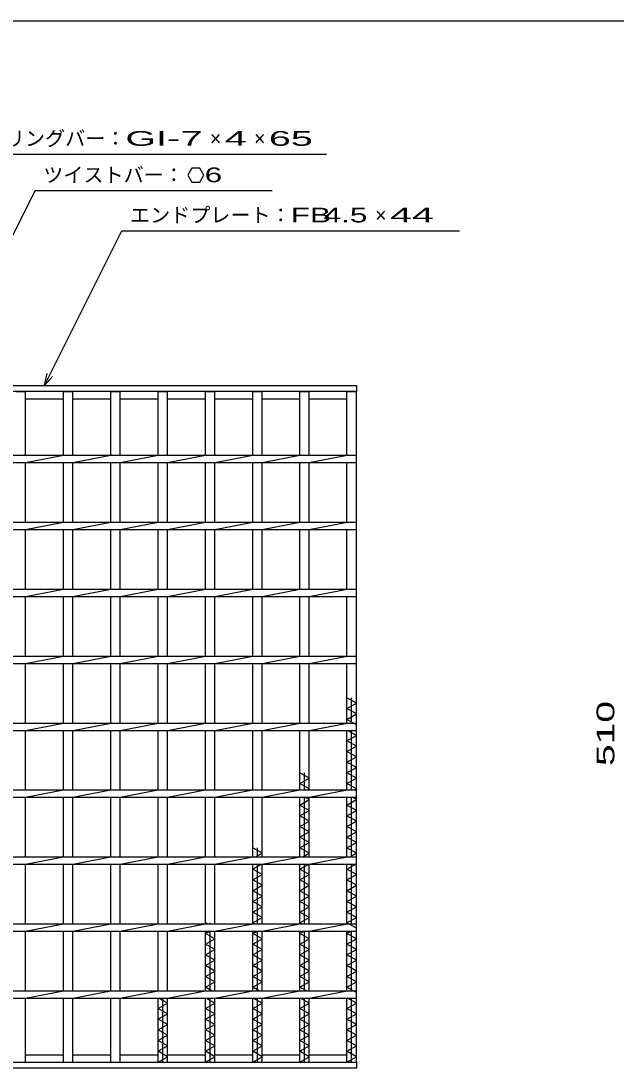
# Model space of a CAD drawing. Units: millimetres, scale not verified. Extents: x -1092 to 1039, y -770 to 632.
# Drawn here: x -566 to -121, y -150 to 632 of the extents above; entities that cross this region are included whole.
import ezdxf
from ezdxf.enums import TextEntityAlignment as Align

# ---------------------------------------------------------------- set-up
doc = ezdxf.new("R2010")
doc.units = ezdxf.units.MM
doc.header["$LTSCALE"] = 6
for name, color, linetype, lineweight in [('0_2', 150, 'Continuous', 25), ('16', 3, 'Continuous', 25), ('22', 4, 'Continuous', 25)]:
    doc.layers.add(name, color=color, linetype=linetype, lineweight=lineweight)
doc.styles.add('ベクトル', font='')
doc.styles.get('ベクトル').set_extended_font_data('ベクトル')

msp = doc.modelspace()

# ---------------------------------------------------------------- linework, layer by layer
at = {"layer": '0_2'}
msp.add_line((-1037.4, 632.1), (1038.6, 632.1), dxfattribs=at)
at = {"layer": '16'}
for p, q in [((-816.149, 359.886), (-315.148, 359.886)), ((-315.148, 359.886), (-315.148, 355.386)), ((-315.148, 355.386), (-816.149, 355.386)), ((-569.049, 355.386), (-562.049, 355.386)), ((-562.049, 307.636), (-562.049, 355.386)), ((-533.748, 307.636), (-533.748, 355.386)), ((-533.748, 355.386), (-526.748, 355.386)), ((-526.748, 307.636), (-526.748, 355.386)), ((-498.448, 307.636), (-498.448, 355.386)), ((-498.448, 355.386), (-491.448, 355.386)), ((-491.448, 307.636), (-491.448, 355.386)), ((-463.149, 307.636), (-463.149, 355.386)), ((-463.149, 355.386), (-456.149, 355.386)), ((-456.149, 307.636), (-456.149, 355.386)), ((-427.849, 307.636), (-427.849, 355.386)), ((-427.849, 355.386), (-420.849, 355.386)), ((-420.849, 307.636), (-420.849, 355.386)), ((-392.549, 307.636), (-392.549, 355.386)), ((-392.549, 355.386), (-385.549, 355.386)), ((-385.549, 307.636), (-385.549, 355.386)), ((-357.248, 307.636), (-357.248, 355.386)), ((-357.248, 355.386), (-350.248, 355.386)), ((-350.248, 307.636), (-350.248, 355.386)), ((-322.148, 307.636), (-322.148, 355.386)), ((-322.148, 355.386), (-315.148, 355.386)), ((-315.148, -145.614), (-315.148, 355.386)), ((-562.049, 349.886), (-533.749, 349.886)), ((-526.748, 349.886), (-498.448, 349.886)), ((-491.448, 349.886), (-463.148, 349.886)), ((-456.149, 349.886), (-427.849, 349.886)), ((-420.849, 349.886), (-392.549, 349.886)), ((-385.549, 349.886), (-357.249, 349.886)), ((-350.248, 349.886), (-322.148, 349.886)), ((-816.149, 307.636), (-315.148, 307.636)), ((-562.049, 302.136), (-533.748, 307.636)), ((-526.748, 302.136), (-498.448, 307.636)), ((-491.448, 302.136), (-463.149, 307.636)), ((-456.149, 302.136), (-427.849, 307.636)), ((-420.849, 302.136), (-392.549, 307.636)), ((-385.549, 302.136), (-357.248, 307.636)), ((-350.248, 302.136), (-321.948, 307.636)), ((-315.148, 302.136), (-315.148, 307.636)), ((-816.149, 302.136), (-315.148, 302.136)), ((-562.049, 257.636), (-562.049, 302.136)), ((-533.748, 257.636), (-533.748, 302.136)), ((-526.748, 257.636), (-526.748, 302.136)), ((-498.448, 257.636), (-498.448, 302.136)), ((-491.448, 257.636), (-491.448, 302.136)), ((-463.149, 257.636), (-463.149, 302.136)), ((-456.149, 257.636), (-456.149, 302.136)), ((-427.849, 257.636), (-427.849, 302.136)), ((-420.849, 257.636), (-420.849, 302.136)), ((-392.549, 257.636), (-392.549, 302.136)), ((-385.549, 257.636), (-385.549, 302.136)), ((-357.248, 257.636), (-357.248, 302.136)), ((-350.248, 257.636), (-350.248, 302.136)), ((-322.148, 257.636), (-322.148, 302.136)), ((-816.149, 257.636), (-315.148, 257.636)), ((-816.149, 252.136), (-315.148, 252.136)), ((-562.049, 252.136), (-533.748, 257.636)), ((-562.049, 207.636), (-562.049, 252.136)), ((-533.748, 207.636), (-533.748, 252.136)), ((-526.748, 252.136), (-498.448, 257.636)), ((-526.748, 207.636), (-526.748, 252.136)), ((-498.448, 207.636), (-498.448, 252.136)), ((-491.448, 252.136), (-463.149, 257.636)), ((-491.448, 207.636), (-491.448, 252.136)), ((-463.149, 207.636), (-463.149, 252.136)), ((-456.149, 252.136), (-427.849, 257.636)), ((-456.149, 207.636), (-456.149, 252.136)), ((-427.849, 207.636), (-427.849, 252.136)), ((-420.849, 252.136), (-392.549, 257.636)), ((-420.849, 207.636), (-420.849, 252.136)), ((-392.549, 207.636), (-392.549, 252.136)), ((-385.549, 252.136), (-357.248, 257.636)), ((-385.549, 207.636), (-385.549, 252.136)), ((-357.248, 207.636), (-357.248, 252.136)), ((-350.248, 252.136), (-321.948, 257.636)), ((-350.248, 207.636), (-350.248, 252.136)), ((-322.148, 207.636), (-322.148, 252.136)), ((-315.148, 252.136), (-315.148, 257.636)), ((-816.149, 207.636), (-315.148, 207.636)), ((-562.049, 202.136), (-533.748, 207.636)), ((-526.748, 202.136), (-498.448, 207.636)), ((-491.448, 202.136), (-463.149, 207.636)), ((-456.149, 202.136), (-427.849, 207.636)), ((-420.849, 202.136), (-392.549, 207.636)), ((-385.549, 202.136), (-357.248, 207.636)), ((-350.248, 202.136), (-321.948, 207.636)), ((-315.148, 202.136), (-315.148, 207.636)), ((-816.149, 202.136), (-315.148, 202.136)), ((-562.049, 157.636), (-562.049, 202.136)), ((-533.748, 157.636), (-533.748, 202.136)), ((-526.748, 157.636), (-526.748, 202.136)), ((-498.448, 157.636), (-498.448, 202.136)), ((-491.448, 157.636), (-491.448, 202.136)), ((-463.149, 157.636), (-463.149, 202.136)), ((-456.149, 157.636), (-456.149, 202.136)), ((-427.849, 157.636), (-427.849, 202.136)), ((-420.849, 157.636), (-420.849, 202.136)), ((-392.549, 157.636), (-392.549, 202.136)), ((-385.549, 157.636), (-385.549, 202.136)), ((-357.248, 157.636), (-357.248, 202.136)), ((-350.248, 157.636), (-350.248, 202.136)), ((-322.148, 157.636), (-322.148, 202.136)), ((-816.149, 157.636), (-315.148, 157.636)), ((-562.049, 152.136), (-533.748, 157.636)), ((-526.748, 152.136), (-498.448, 157.636)), ((-491.448, 152.136), (-463.149, 157.636)), ((-456.149, 152.136), (-427.849, 157.636)), ((-420.849, 152.136), (-392.549, 157.636)), ((-385.549, 152.136), (-357.248, 157.636)), ((-350.248, 152.136), (-321.948, 157.636)), ((-315.148, 152.136), (-315.148, 157.636)), ((-816.149, 152.136), (-315.148, 152.136)), ((-562.049, 107.636), (-562.049, 152.136)), ((-533.748, 107.636), (-533.748, 152.136)), ((-526.748, 107.636), (-526.748, 152.136)), ((-498.448, 107.636), (-498.448, 152.136)), ((-491.448, 107.636), (-491.448, 152.136)), ((-463.149, 107.636), (-463.149, 152.136)), ((-456.149, 107.636), (-456.149, 152.136)), ((-427.849, 107.636), (-427.849, 152.136)), ((-420.849, 107.636), (-420.849, 152.136)), ((-392.549, 107.636), (-392.549, 152.136)), ((-385.549, 107.636), (-385.549, 152.136)), ((-357.248, 107.636), (-357.248, 152.136)), ((-350.248, 107.636), (-350.248, 152.136)), ((-322.148, 107.636), (-322.148, 152.136)), ((-315.148, 122.386), (-322.148, 126.386)), ((-318.648, 107.636), (-318.648, 126.386)), ((-322.148, 118.386), (-315.148, 122.386)), ((-315.148, 114.386), (-322.148, 118.386)), ((-322.148, 110.386), (-315.148, 114.386)), ((-315.148, 106.386), (-322.148, 110.386)), ((-816.149, 107.636), (-315.148, 107.636)), ((-816.149, 102.136), (-315.148, 102.136)), ((-562.049, 102.136), (-533.748, 107.636)), ((-562.049, 57.636), (-562.049, 102.136)), ((-533.748, 57.636), (-533.748, 102.136)), ((-526.748, 102.136), (-498.448, 107.636)), ((-526.748, 57.636), (-526.748, 102.136)), ((-498.448, 57.636), (-498.448, 102.136)), ((-491.448, 102.136), (-463.149, 107.636)), ((-491.448, 57.636), (-491.448, 102.136)), ((-463.149, 57.636), (-463.149, 102.136)), ((-456.149, 102.136), (-427.849, 107.636)), ((-456.149, 57.636), (-456.149, 102.136)), ((-427.849, 57.636), (-427.849, 102.136)), ((-420.849, 102.136), (-392.549, 107.636)), ((-420.849, 57.636), (-420.849, 102.136)), ((-392.549, 57.636), (-392.549, 102.136)), ((-385.549, 102.136), (-357.248, 107.636)), ((-385.549, 57.636), (-385.549, 102.136)), ((-357.248, 57.636), (-357.248, 102.136)), ((-350.248, 102.136), (-321.948, 107.636)), ((-350.248, 57.636), (-350.248, 102.136)), ((-322.148, 57.636), (-322.148, 102.136)), ((-315.148, 98.386), (-321.711, 102.136)), ((-318.648, 57.636), (-318.648, 102.136)), ((-315.148, 102.136), (-315.148, 107.636)), ((-322.148, 94.386), (-315.148, 98.386)), ((-315.148, 90.386), (-322.148, 94.386)), ((-322.148, 86.386), (-315.148, 90.386)), ((-315.148, 82.386), (-322.148, 86.386)), ((-322.148, 78.386), (-315.148, 82.386)), ((-315.148, 74.386), (-322.148, 78.386)), ((-322.148, 70.386), (-315.148, 74.386)), ((-350.248, 66.386), (-357.248, 70.386)), ((-357.248, 62.386), (-350.248, 66.386)), ((-353.748, 57.636), (-353.748, 70.386)), ((-315.148, 66.386), (-322.148, 70.386)), ((-322.148, 62.386), (-315.148, 66.386)), ((-816.149, 57.636), (-315.148, 57.636)), ((-562.049, 52.136), (-533.748, 57.636)), ((-526.748, 52.136), (-498.448, 57.636)), ((-491.448, 52.136), (-463.149, 57.636)), ((-456.149, 52.136), (-427.849, 57.636)), ((-420.849, 52.136), (-392.549, 57.636)), ((-385.549, 52.136), (-357.248, 57.636)), ((-350.248, 58.386), (-357.248, 62.386)), ((-351.561, 57.636), (-350.248, 58.386)), ((-350.248, 52.136), (-321.948, 57.636)), ((-315.148, 58.386), (-322.148, 62.386)), ((-316.461, 57.636), (-315.148, 58.386)), ((-315.148, 52.136), (-315.148, 57.636)), ((-816.149, 52.136), (-315.148, 52.136)), ((-562.049, 7.636), (-562.049, 52.136)), ((-533.748, 7.636), (-533.748, 52.136)), ((-526.748, 7.636), (-526.748, 52.136)), ((-498.448, 7.636), (-498.448, 52.136)), ((-491.448, 7.636), (-491.448, 52.136)), ((-463.149, 7.636), (-463.149, 52.136)), ((-456.149, 7.636), (-456.149, 52.136)), ((-427.849, 7.636), (-427.849, 52.136)), ((-420.849, 7.636), (-420.849, 52.136)), ((-392.549, 7.636), (-392.549, 52.136)), ((-385.549, 7.636), (-385.549, 52.136)), ((-357.248, 7.636), (-357.248, 52.136)), ((-357.248, 46.386), (-350.248, 50.386)), ((-353.748, 7.636), (-353.748, 52.136)), ((-350.248, 50.386), (-353.311, 52.136)), ((-350.248, 7.636), (-350.248, 52.136)), ((-322.148, 7.636), (-322.148, 52.136)), ((-322.148, 46.386), (-315.148, 50.386)), ((-318.648, 7.636), (-318.648, 52.136)), ((-315.148, 50.386), (-318.211, 52.136)), ((-350.248, 42.386), (-357.248, 46.386)), ((-357.248, 38.386), (-350.248, 42.386)), ((-315.148, 42.386), (-322.148, 46.386)), ((-322.148, 38.386), (-315.148, 42.386)), ((-350.248, 34.386), (-357.248, 38.386)), ((-357.248, 30.386), (-350.248, 34.386)), ((-315.148, 34.386), (-322.148, 38.386)), ((-322.148, 30.386), (-315.148, 34.386)), ((-350.248, 26.386), (-357.248, 30.386)), ((-357.248, 22.386), (-350.248, 26.386)), ((-315.148, 26.386), (-322.148, 30.386)), ((-322.148, 22.386), (-315.148, 26.386)), ((-350.248, 18.386), (-357.248, 22.386)), ((-357.248, 14.386), (-350.248, 18.386)), ((-315.148, 18.386), (-322.148, 22.386)), ((-322.148, 14.386), (-315.148, 18.386)), ((-385.549, 10.386), (-392.549, 14.386)), ((-390.361, 7.636), (-385.549, 10.386)), ((-389.049, 7.636), (-389.049, 14.386)), ((-350.248, 10.386), (-357.248, 14.386)), ((-355.061, 7.636), (-350.248, 10.386)), ((-315.148, 10.386), (-322.148, 14.386)), ((-319.961, 7.636), (-315.148, 10.386)), ((-816.149, 7.636), (-315.148, 7.636)), ((-816.149, 2.136), (-315.148, 2.136)), ((-562.049, 2.136), (-533.748, 7.636)), ((-562.049, -42.364), (-562.049, 2.136)), ((-533.748, -42.364), (-533.748, 2.136)), ((-526.748, 2.136), (-498.448, 7.636)), ((-526.748, -42.364), (-526.748, 2.136)), ((-498.448, -42.364), (-498.448, 2.136)), ((-491.448, 2.136), (-463.149, 7.636)), ((-491.448, -42.364), (-491.448, 2.136)), ((-463.149, -42.364), (-463.149, 2.136)), ((-456.149, 2.136), (-427.849, 7.636)), ((-456.149, -42.364), (-456.149, 2.136)), ((-427.849, -42.364), (-427.849, 2.136)), ((-420.849, 2.136), (-392.549, 7.636)), ((-420.849, -42.364), (-420.849, 2.136)), ((-392.549, -42.364), (-392.549, 2.136)), ((-392.549, -1.614), (-385.986, 2.136)), ((-389.049, -42.364), (-389.049, 2.136)), ((-385.549, 2.136), (-357.248, 7.636)), ((-385.549, -42.364), (-385.549, 2.136)), ((-357.248, -42.364), (-357.248, 2.136)), ((-357.248, -1.614), (-350.686, 2.136)), ((-353.748, -42.364), (-353.748, 2.136)), ((-350.248, 2.136), (-321.948, 7.636)), ((-350.248, -42.364), (-350.248, 2.136)), ((-322.148, -42.364), (-322.148, 2.136)), ((-322.148, -1.614), (-315.586, 2.136)), ((-318.648, -42.364), (-318.648, 2.136)), ((-315.148, 2.136), (-315.148, 7.636)), ((-385.549, -5.614), (-392.549, -1.614)), ((-392.549, -9.614), (-385.549, -5.614)), ((-350.248, -5.614), (-357.248, -1.614)), ((-357.248, -9.614), (-350.248, -5.614)), ((-315.148, -5.614), (-322.148, -1.614)), ((-322.148, -9.614), (-315.148, -5.614)), ((-385.549, -13.614), (-392.549, -9.614)), ((-392.549, -17.614), (-385.549, -13.614)), ((-350.248, -13.614), (-357.248, -9.614)), ((-357.248, -17.614), (-350.248, -13.614)), ((-315.148, -13.614), (-322.148, -9.614)), ((-322.148, -17.614), (-315.148, -13.614)), ((-385.549, -21.614), (-392.549, -17.614)), ((-392.549, -25.614), (-385.549, -21.614)), ((-350.248, -21.614), (-357.248, -17.614)), ((-357.248, -25.614), (-350.248, -21.614)), ((-315.148, -21.614), (-322.148, -17.614)), ((-322.148, -25.614), (-315.148, -21.614)), ((-385.549, -29.614), (-392.549, -25.614)), ((-392.549, -33.614), (-385.549, -29.614)), ((-350.248, -29.614), (-357.248, -25.614)), ((-357.248, -33.614), (-350.248, -29.614)), ((-315.148, -29.614), (-322.148, -25.614)), ((-322.148, -33.614), (-315.148, -29.614)), ((-385.549, -37.614), (-392.549, -33.614)), ((-392.549, -41.614), (-385.549, -37.614)), ((-350.248, -37.614), (-357.248, -33.614)), ((-357.248, -41.614), (-350.248, -37.614)), ((-315.148, -37.614), (-322.148, -33.614)), ((-322.148, -41.614), (-315.148, -37.614)), ((-816.149, -42.364), (-315.148, -42.364)), ((-562.049, -47.864), (-533.748, -42.364)), ((-526.748, -47.864), (-498.448, -42.364)), ((-491.448, -47.864), (-463.149, -42.364)), ((-456.149, -47.864), (-427.849, -42.364)), ((-426.536, -42.364), (-427.849, -41.614)), ((-424.349, -42.364), (-424.349, -41.614)), ((-420.849, -47.864), (-392.549, -42.364)), ((-391.236, -42.364), (-392.549, -41.614)), ((-385.549, -47.864), (-357.248, -42.364)), ((-355.936, -42.364), (-357.248, -41.614)), ((-350.248, -47.864), (-321.948, -42.364)), ((-315.148, -45.614), (-322.148, -41.614)), ((-315.148, -47.864), (-315.148, -42.364)), ((-816.149, -47.864), (-315.148, -47.864)), ((-562.049, -92.364), (-562.049, -47.864)), ((-533.748, -92.364), (-533.748, -47.864)), ((-526.748, -92.364), (-526.748, -47.864)), ((-498.448, -92.364), (-498.448, -47.864)), ((-491.448, -92.364), (-491.448, -47.864)), ((-463.149, -92.364), (-463.149, -47.864)), ((-456.149, -92.364), (-456.149, -47.864)), ((-427.849, -92.364), (-427.849, -47.864)), ((-427.849, -49.614), (-424.786, -47.864)), ((-420.849, -53.614), (-427.849, -49.614)), ((-427.849, -57.614), (-420.849, -53.614)), ((-424.349, -92.364), (-424.349, -47.864)), ((-420.849, -92.364), (-420.849, -47.864)), ((-392.549, -92.364), (-392.549, -47.864)), ((-392.549, -49.614), (-389.486, -47.864)), ((-385.549, -53.614), (-392.549, -49.614)), ((-392.549, -57.614), (-385.549, -53.614)), ((-389.049, -92.364), (-389.049, -47.864)), ((-385.549, -92.364), (-385.549, -47.864)), ((-357.248, -92.364), (-357.248, -47.864)), ((-357.248, -49.614), (-354.186, -47.864)), ((-350.248, -53.614), (-357.248, -49.614)), ((-357.248, -57.614), (-350.248, -53.614)), ((-353.748, -92.364), (-353.748, -47.864)), ((-350.248, -92.364), (-350.248, -47.864)), ((-322.148, -92.364), (-322.148, -47.864)), ((-322.148, -49.614), (-319.086, -47.864)), ((-315.148, -53.614), (-322.148, -49.614)), ((-322.148, -57.614), (-315.148, -53.614)), ((-318.648, -92.364), (-318.648, -47.864)), ((-420.849, -61.614), (-427.849, -57.614)), ((-427.849, -65.614), (-420.849, -61.614)), ((-385.549, -61.614), (-392.549, -57.614)), ((-392.549, -65.614), (-385.549, -61.614)), ((-350.248, -61.614), (-357.248, -57.614)), ((-357.248, -65.614), (-350.248, -61.614)), ((-315.148, -61.614), (-322.148, -57.614)), ((-322.148, -65.614), (-315.148, -61.614)), ((-420.849, -69.614), (-427.849, -65.614)), ((-427.849, -73.614), (-420.849, -69.614)), ((-385.549, -69.614), (-392.549, -65.614)), ((-392.549, -73.614), (-385.549, -69.614)), ((-350.248, -69.614), (-357.248, -65.614)), ((-357.248, -73.614), (-350.248, -69.614)), ((-315.148, -69.614), (-322.148, -65.614)), ((-322.148, -73.614), (-315.148, -69.614)), ((-420.849, -77.614), (-427.849, -73.614)), ((-427.849, -81.614), (-420.849, -77.614)), ((-385.549, -77.614), (-392.549, -73.614)), ((-392.549, -81.614), (-385.549, -77.614)), ((-350.248, -77.614), (-357.248, -73.614)), ((-357.248, -81.614), (-350.248, -77.614)), ((-315.148, -77.614), (-322.148, -73.614)), ((-322.148, -81.614), (-315.148, -77.614)), ((-420.849, -85.614), (-427.849, -81.614)), ((-427.849, -89.614), (-420.849, -85.614)), ((-385.549, -85.614), (-392.549, -81.614)), ((-392.549, -89.614), (-385.549, -85.614)), ((-350.248, -85.614), (-357.248, -81.614)), ((-357.248, -89.614), (-350.248, -85.614)), ((-315.148, -85.614), (-322.148, -81.614)), ((-322.148, -89.614), (-315.148, -85.614)), ((-816.149, -92.364), (-315.148, -92.364)), ((-562.049, -97.864), (-533.748, -92.364)), ((-526.748, -97.864), (-498.448, -92.364)), ((-491.448, -97.864), (-463.149, -92.364)), ((-456.149, -97.864), (-427.849, -92.364)), ((-423.036, -92.364), (-427.849, -89.614)), ((-420.849, -97.864), (-392.549, -92.364)), ((-387.736, -92.364), (-392.549, -89.614)), ((-385.549, -97.864), (-357.248, -92.364)), ((-352.436, -92.364), (-357.248, -89.614)), ((-350.248, -97.864), (-321.948, -92.364)), ((-315.148, -93.614), (-322.148, -89.614)), ((-315.148, -97.864), (-315.148, -92.364)), ((-816.149, -97.864), (-315.148, -97.864)), ((-562.049, -145.614), (-562.049, -97.864)), ((-533.748, -145.614), (-533.748, -97.864)), ((-526.748, -145.614), (-526.748, -97.864)), ((-498.448, -145.614), (-498.448, -97.864)), ((-491.448, -145.614), (-491.448, -97.864)), ((-463.149, -145.614), (-463.149, -97.864)), ((-463.149, -105.614), (-456.149, -101.614)), ((-456.149, -101.614), (-462.711, -97.864)), ((-459.649, -145.614), (-459.649, -97.864)), ((-456.149, -145.614), (-456.149, -97.864)), ((-427.849, -145.614), (-427.849, -97.864)), ((-427.849, -105.614), (-420.849, -101.614)), ((-420.849, -101.614), (-427.411, -97.864)), ((-424.349, -145.614), (-424.349, -97.864)), ((-420.849, -145.614), (-420.849, -97.864)), ((-392.549, -145.614), (-392.549, -97.864)), ((-392.549, -105.614), (-385.549, -101.614)), ((-385.549, -101.614), (-392.111, -97.864)), ((-389.049, -145.614), (-389.049, -97.864)), ((-385.549, -145.614), (-385.549, -97.864)), ((-357.248, -145.614), (-357.248, -97.864)), ((-357.248, -105.614), (-350.248, -101.614)), ((-350.248, -101.614), (-356.811, -97.864)), ((-353.748, -145.614), (-353.748, -97.864)), ((-350.248, -145.614), (-350.248, -97.864)), ((-322.148, -145.614), (-322.148, -97.864)), ((-322.148, -105.614), (-315.148, -101.614)), ((-315.148, -101.614), (-321.711, -97.864)), ((-318.648, -145.614), (-318.648, -97.864)), ((-456.149, -109.614), (-463.149, -105.614)), ((-420.849, -109.614), (-427.849, -105.614)), ((-385.549, -109.614), (-392.549, -105.614)), ((-350.248, -109.614), (-357.248, -105.614)), ((-315.148, -109.614), (-322.148, -105.614)), ((-463.149, -113.614), (-456.149, -109.614)), ((-456.149, -117.614), (-463.149, -113.614)), ((-427.849, -113.614), (-420.849, -109.614)), ((-420.849, -117.614), (-427.849, -113.614)), ((-392.549, -113.614), (-385.549, -109.614)), ((-385.549, -117.614), (-392.549, -113.614)), ((-357.248, -113.614), (-350.248, -109.614)), ((-350.248, -117.614), (-357.248, -113.614)), ((-322.148, -113.614), (-315.148, -109.614)), ((-315.148, -117.614), (-322.148, -113.614)), ((-463.149, -121.614), (-456.149, -117.614)), ((-456.149, -125.614), (-463.149, -121.614)), ((-427.849, -121.614), (-420.849, -117.614)), ((-420.849, -125.614), (-427.849, -121.614)), ((-392.549, -121.614), (-385.549, -117.614)), ((-385.549, -125.614), (-392.549, -121.614)), ((-357.248, -121.614), (-350.248, -117.614)), ((-350.248, -125.614), (-357.248, -121.614)), ((-322.148, -121.614), (-315.148, -117.614)), ((-315.148, -125.614), (-322.148, -121.614)), ((-463.149, -129.614), (-456.149, -125.614)), ((-456.149, -133.614), (-463.149, -129.614)), ((-427.849, -129.614), (-420.849, -125.614)), ((-420.849, -133.614), (-427.849, -129.614)), ((-392.549, -129.614), (-385.549, -125.614)), ((-385.549, -133.614), (-392.549, -129.614)), ((-357.248, -129.614), (-350.248, -125.614)), ((-350.248, -133.614), (-357.248, -129.614)), ((-322.148, -129.614), (-315.148, -125.614)), ((-315.148, -133.614), (-322.148, -129.614)), ((-562.049, -140.114), (-533.749, -140.114)), ((-526.748, -140.114), (-498.448, -140.114)), ((-491.448, -140.114), (-463.148, -140.114)), ((-463.149, -137.614), (-456.149, -133.614)), ((-456.149, -141.614), (-463.149, -137.614)), ((-456.149, -140.114), (-427.849, -140.114)), ((-427.849, -137.614), (-420.849, -133.614)), ((-420.849, -141.614), (-427.849, -137.614)), ((-420.849, -140.114), (-392.549, -140.114)), ((-392.549, -137.614), (-385.549, -133.614)), ((-385.549, -141.614), (-392.549, -137.614)), ((-385.549, -140.114), (-357.249, -140.114)), ((-357.248, -137.614), (-350.248, -133.614)), ((-350.248, -141.614), (-357.248, -137.614)), ((-350.248, -140.114), (-322.148, -140.114)), ((-322.148, -137.614), (-315.148, -133.614)), ((-315.148, -141.614), (-322.148, -137.614)), ((-816.149, -145.614), (-315.148, -145.614)), ((-569.049, -145.614), (-562.049, -145.614)), ((-533.748, -145.614), (-526.748, -145.614)), ((-498.448, -145.614), (-491.448, -145.614)), ((-463.149, -145.614), (-456.149, -141.614)), ((-463.149, -145.614), (-456.149, -145.614)), ((-427.849, -145.614), (-420.849, -141.614)), ((-427.849, -145.614), (-420.849, -145.614)), ((-392.549, -145.614), (-385.549, -141.614)), ((-392.549, -145.614), (-385.549, -145.614)), ((-357.248, -145.614), (-350.248, -141.614)), ((-357.248, -145.614), (-350.248, -145.614)), ((-322.148, -145.614), (-315.148, -141.614)), ((-322.148, -145.614), (-315.148, -145.614)), ((-315.148, -145.614), (-315.148, -150.114)), ((-315.148, -150.114), (-816.149, -150.114))]:
    msp.add_line(p, q, dxfattribs=at)
at = {"layer": '22'}
for p, q in [((-613.549, 532.637), (-337.549, 532.637)), ((-437.923, 522.045), (-440.923, 516.849)), ((-440.923, 516.849), (-437.923, 511.653)), ((-431.923, 522.045), (-437.923, 522.045)), ((-428.923, 516.786), (-431.923, 522.045)), ((-431.923, 511.653), (-428.923, 516.849)), ((-437.923, 511.653), (-431.923, 511.653)), ((-653.799, 307.636), (-554.923, 505.386)), ((-554.923, 505.386), (-377.923, 505.386)), ((-547.899, 359.886), (-490.149, 475.386)), ((-490.149, 475.386), (-238.149, 475.386)), ((-547.899, 359.886), (-546.099, 368.646)), ((-547.899, 359.886), (-541.899, 366.486))]:
    msp.add_line(p, q, dxfattribs=at)

# ---------------------------------------------------------------- texts
at = {"layer": '22', "color": 2, "style": 'ベクトル'}
for s, p in [('ベアリングバー：', (-607.549, 544.337)), ('×', (-424.549, 544.337)), ('×', (-391.549, 544.337)), ('ツイストバー：', (-548.923, 517.086)), ('エンドプレート：', (-484.149, 487.086)), ('×', (-301.149, 487.086))]:
    msp.add_text(s, height=11, dxfattribs=at).set_placement(p, align=Align.MIDDLE_LEFT)
for s, width, p in [('GI-', 2, (-487.549, 544.337)), (' 7 ', 2, (-454.549, 544.337)), (' 4 ', 2, (-421.549, 544.337)), (' 65 ', 2, (-388.549, 544.337)), (' 6', 1.6, (-434.923, 517.149)), ('FB', 1.6, (-364.149, 487.086)), (' 4.5 ', 1.6, (-346.149, 487.086)), (' 44 ', 2, (-298.149, 487.086))]:
    msp.add_text(s, height=11, dxfattribs=dict(at, width=width)).set_placement(p, align=Align.MIDDLE_LEFT)
at = {"layer": '22', "color": 2, "style": 'ベクトル', "width": 1.65}
msp.add_text(' 510 ', height=13.2, rotation=90, dxfattribs=at).set_placement((-129.148, 67.386), align=Align.MIDDLE_LEFT)

doc.saveas('drawing.dxf')
